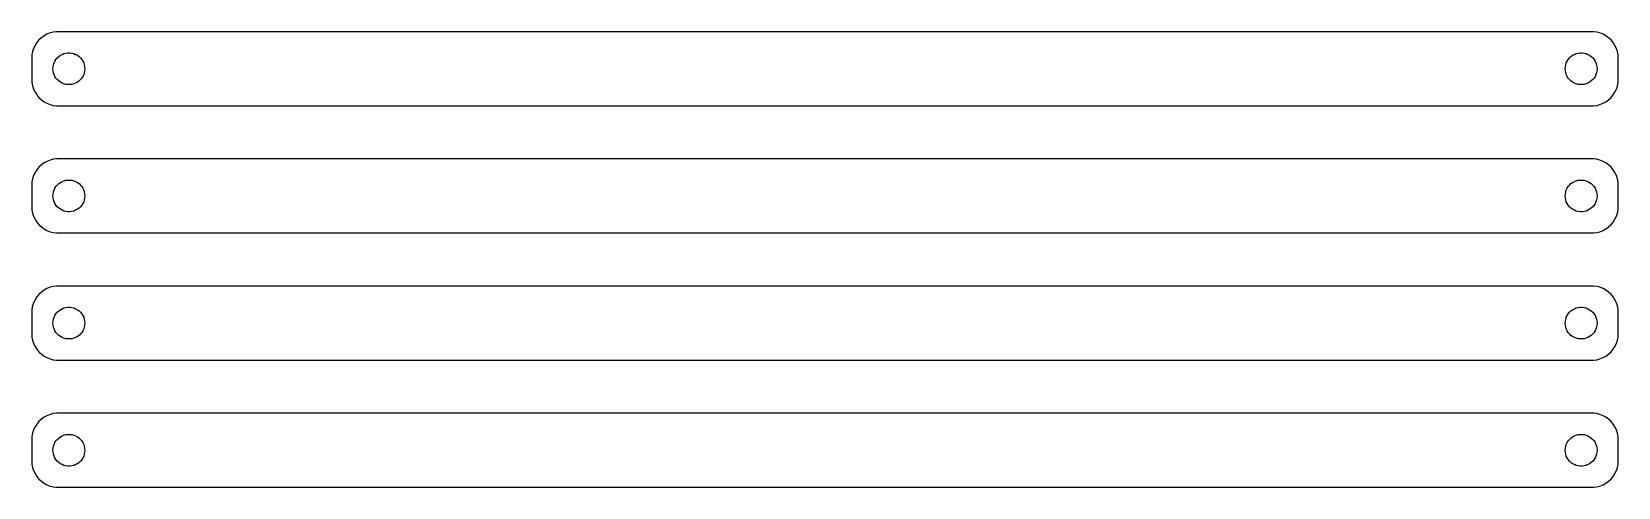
# Model space of a CAD drawing. Header units: metres. Extents: x -150 to 150, y 65 to 151.
import ezdxf

# ---------------------------------------------------------------- set-up
doc = ezdxf.new("R2010")
doc.units = ezdxf.units.M

msp = doc.modelspace()

# ---------------------------------------------------------------- linework, layer by layer
for p, q in [((-147.687, 149.853), (-148.145, 149.423)), ((-147.179, 150.222), (-147.687, 149.853)), ((-146.629, 150.524), (-147.179, 150.222)), ((-146.045, 150.755), (-146.629, 150.524)), ((-145.437, 150.911), (-146.045, 150.755)), ((-144.814, 150.99), (-145.437, 150.911)), ((144.814, 150.99), (-144.814, 150.99)), ((145.437, 150.911), (144.814, 150.99)), ((146.045, 150.755), (145.437, 150.911)), ((146.629, 150.524), (146.045, 150.755)), ((147.179, 150.222), (146.629, 150.524)), ((147.687, 149.853), (147.179, 150.222)), ((148.145, 149.423), (147.687, 149.853)), ((-149.461, 146.627), (-149.5, 146)), ((-149.343, 147.243), (-149.461, 146.627)), ((-149.149, 147.841), (-149.343, 147.243)), ((-148.882, 148.409), (-149.149, 147.841)), ((-148.545, 148.939), (-148.882, 148.409)), ((-148.145, 149.423), (-148.545, 148.939)), ((-144.412, 146.312), (-144.107, 146.533)), ((-144.107, 146.533), (-143.777, 146.714)), ((-143.777, 146.714), (-143.427, 146.853)), ((-143.427, 146.853), (-143.062, 146.947)), ((-143.062, 146.947), (-142.688, 146.994)), ((-142.688, 146.994), (-142.312, 146.994)), ((-142.312, 146.994), (-141.938, 146.947)), ((-141.938, 146.947), (-141.573, 146.853)), ((-141.573, 146.853), (-141.223, 146.714)), ((-141.223, 146.714), (-140.893, 146.533)), ((-140.893, 146.533), (-140.588, 146.312)), ((140.588, 146.312), (140.893, 146.533)), ((140.893, 146.533), (141.223, 146.714)), ((141.223, 146.714), (141.573, 146.853)), ((141.573, 146.853), (141.938, 146.947)), ((141.938, 146.947), (142.312, 146.994)), ((142.312, 146.994), (142.688, 146.994)), ((142.688, 146.994), (143.062, 146.947)), ((143.062, 146.947), (143.427, 146.853)), ((143.427, 146.853), (143.777, 146.714)), ((143.777, 146.714), (144.107, 146.533)), ((144.107, 146.533), (144.412, 146.312)), ((148.545, 148.939), (148.145, 149.423)), ((148.882, 148.409), (148.545, 148.939)), ((149.149, 147.841), (148.882, 148.409)), ((149.343, 147.243), (149.149, 147.841)), ((149.461, 146.627), (149.343, 147.243)), ((149.5, 146), (149.461, 146.627)), ((-149.5, 146), (-149.5, 142)), ((-145.5, 144), (-145.476, 144.376)), ((-145.476, 143.624), (-145.5, 144)), ((-145.476, 144.376), (-145.406, 144.746)), ((-145.406, 143.254), (-145.476, 143.624)), ((-145.406, 144.746), (-145.289, 145.104)), ((-145.289, 145.104), (-145.129, 145.445)), ((-145.129, 145.445), (-144.927, 145.763)), ((-144.927, 145.763), (-144.687, 146.054)), ((-144.687, 146.054), (-144.412, 146.312)), ((-140.588, 146.312), (-140.313, 146.054)), ((-140.313, 146.054), (-140.073, 145.763)), ((-140.073, 145.763), (-139.871, 145.445)), ((-139.871, 145.445), (-139.711, 145.104)), ((-139.711, 145.104), (-139.594, 144.746)), ((-139.594, 144.746), (-139.524, 144.376)), ((-139.524, 143.624), (-139.594, 143.254)), ((-139.524, 144.376), (-139.5, 144)), ((-139.5, 144), (-139.524, 143.624)), ((139.5, 144), (139.524, 144.376)), ((139.524, 143.624), (139.5, 144)), ((139.524, 144.376), (139.594, 144.746)), ((139.594, 143.254), (139.524, 143.624)), ((139.594, 144.746), (139.711, 145.104)), ((139.711, 145.104), (139.871, 145.445)), ((139.871, 145.445), (140.073, 145.763)), ((140.073, 145.763), (140.313, 146.054)), ((140.313, 146.054), (140.588, 146.312)), ((144.412, 146.312), (144.687, 146.054)), ((144.687, 146.054), (144.927, 145.763)), ((144.927, 145.763), (145.129, 145.445)), ((145.129, 145.445), (145.289, 145.104)), ((145.289, 145.104), (145.406, 144.746)), ((145.406, 144.746), (145.476, 144.376)), ((145.476, 143.624), (145.406, 143.254)), ((145.476, 144.376), (145.5, 144)), ((145.5, 144), (145.476, 143.624)), ((149.5, 142), (149.5, 146)), ((-149.5, 142), (-149.461, 141.373)), ((-149.461, 141.373), (-149.343, 140.757)), ((-149.343, 140.757), (-149.149, 140.159)), ((-145.289, 142.896), (-145.406, 143.254)), ((-145.129, 142.555), (-145.289, 142.896)), ((-144.927, 142.237), (-145.129, 142.555)), ((-144.687, 141.946), (-144.927, 142.237)), ((-144.412, 141.688), (-144.687, 141.946)), ((-144.107, 141.467), (-144.412, 141.688)), ((-143.777, 141.286), (-144.107, 141.467)), ((-143.427, 141.147), (-143.777, 141.286)), ((-143.062, 141.053), (-143.427, 141.147)), ((-142.688, 141.006), (-143.062, 141.053)), ((-142.312, 141.006), (-142.688, 141.006)), ((-141.938, 141.053), (-142.312, 141.006)), ((-141.573, 141.147), (-141.938, 141.053)), ((-141.223, 141.286), (-141.573, 141.147)), ((-140.893, 141.467), (-141.223, 141.286)), ((-140.588, 141.688), (-140.893, 141.467)), ((-140.313, 141.946), (-140.588, 141.688)), ((-140.073, 142.237), (-140.313, 141.946)), ((-139.871, 142.555), (-140.073, 142.237)), ((-139.711, 142.896), (-139.871, 142.555)), ((-139.594, 143.254), (-139.711, 142.896)), ((139.711, 142.896), (139.594, 143.254)), ((139.871, 142.555), (139.711, 142.896)), ((140.073, 142.237), (139.871, 142.555)), ((140.313, 141.946), (140.073, 142.237)), ((140.588, 141.688), (140.313, 141.946)), ((140.893, 141.467), (140.588, 141.688)), ((141.223, 141.286), (140.893, 141.467)), ((141.573, 141.147), (141.223, 141.286)), ((141.938, 141.053), (141.573, 141.147)), ((142.312, 141.006), (141.938, 141.053)), ((142.688, 141.006), (142.312, 141.006)), ((143.062, 141.053), (142.688, 141.006)), ((143.427, 141.147), (143.062, 141.053)), ((143.777, 141.286), (143.427, 141.147)), ((144.107, 141.467), (143.777, 141.286)), ((144.412, 141.688), (144.107, 141.467)), ((144.687, 141.946), (144.412, 141.688)), ((144.927, 142.237), (144.687, 141.946)), ((145.129, 142.555), (144.927, 142.237)), ((145.289, 142.896), (145.129, 142.555)), ((145.406, 143.254), (145.289, 142.896)), ((149.149, 140.159), (149.343, 140.757)), ((149.343, 140.757), (149.461, 141.373)), ((149.461, 141.373), (149.5, 142)), ((-149.149, 140.159), (-148.882, 139.591)), ((-148.882, 139.591), (-148.545, 139.061)), ((-148.545, 139.061), (-148.145, 138.577)), ((-148.145, 138.577), (-147.687, 138.147)), ((-147.687, 138.147), (-147.179, 137.778)), ((-147.179, 137.778), (-146.629, 137.476)), ((146.629, 137.476), (147.179, 137.778)), ((147.179, 137.778), (147.687, 138.147)), ((147.687, 138.147), (148.145, 138.577)), ((148.145, 138.577), (148.545, 139.061)), ((148.545, 139.061), (148.882, 139.591)), ((148.882, 139.591), (149.149, 140.159)), ((-146.629, 137.476), (-146.045, 137.245)), ((-146.045, 137.245), (-145.437, 137.089)), ((-145.437, 137.089), (-144.814, 137.01)), ((-144.814, 137.01), (144.814, 137.01)), ((144.814, 137.01), (145.437, 137.089)), ((145.437, 137.089), (146.045, 137.245)), ((146.045, 137.245), (146.629, 137.476)), ((-147.687, 125.853), (-148.145, 125.423)), ((-147.179, 126.222), (-147.687, 125.853)), ((-146.629, 126.524), (-147.179, 126.222)), ((-146.045, 126.755), (-146.629, 126.524)), ((-145.437, 126.911), (-146.045, 126.755)), ((-144.814, 126.99), (-145.437, 126.911)), ((144.814, 126.99), (-144.814, 126.99)), ((145.437, 126.911), (144.814, 126.99)), ((146.045, 126.755), (145.437, 126.911)), ((146.629, 126.524), (146.045, 126.755)), ((147.179, 126.222), (146.629, 126.524)), ((147.687, 125.853), (147.179, 126.222)), ((148.145, 125.423), (147.687, 125.853)), ((-149.461, 122.627), (-149.5, 122)), ((-149.343, 123.243), (-149.461, 122.627)), ((-149.149, 123.841), (-149.343, 123.243)), ((-148.882, 124.409), (-149.149, 123.841)), ((-148.545, 124.939), (-148.882, 124.409)), ((-148.145, 125.423), (-148.545, 124.939)), ((-144.107, 122.533), (-143.777, 122.714)), ((-143.777, 122.714), (-143.427, 122.853)), ((-143.427, 122.853), (-143.062, 122.947)), ((-143.062, 122.947), (-142.688, 122.994)), ((-142.688, 122.994), (-142.312, 122.994)), ((-142.312, 122.994), (-141.938, 122.947)), ((-141.938, 122.947), (-141.573, 122.853)), ((-141.573, 122.853), (-141.223, 122.714)), ((-141.223, 122.714), (-140.893, 122.533)), ((140.893, 122.533), (141.223, 122.714)), ((141.223, 122.714), (141.573, 122.853)), ((141.573, 122.853), (141.938, 122.947)), ((141.938, 122.947), (142.312, 122.994)), ((142.312, 122.994), (142.688, 122.994)), ((142.688, 122.994), (143.062, 122.947)), ((143.062, 122.947), (143.427, 122.853)), ((143.427, 122.853), (143.777, 122.714)), ((143.777, 122.714), (144.107, 122.533)), ((148.545, 124.939), (148.145, 125.423)), ((148.882, 124.409), (148.545, 124.939)), ((149.149, 123.841), (148.882, 124.409)), ((149.343, 123.243), (149.149, 123.841)), ((149.461, 122.627), (149.343, 123.243)), ((149.5, 122), (149.461, 122.627)), ((-149.5, 122), (-149.5, 118)), ((-145.5, 120), (-145.476, 120.376)), ((-145.476, 119.624), (-145.5, 120)), ((-145.476, 120.376), (-145.406, 120.746)), ((-145.406, 119.254), (-145.476, 119.624)), ((-145.406, 120.746), (-145.289, 121.104)), ((-145.289, 121.104), (-145.129, 121.445)), ((-145.129, 121.445), (-144.927, 121.763)), ((-144.927, 121.763), (-144.687, 122.054)), ((-144.687, 122.054), (-144.412, 122.312)), ((-144.412, 122.312), (-144.107, 122.533)), ((-140.893, 122.533), (-140.588, 122.312)), ((-140.588, 122.312), (-140.313, 122.054)), ((-140.313, 122.054), (-140.073, 121.763)), ((-140.073, 121.763), (-139.871, 121.445)), ((-139.871, 121.445), (-139.711, 121.104)), ((-139.711, 121.104), (-139.594, 120.746)), ((-139.594, 120.746), (-139.524, 120.376)), ((-139.524, 119.624), (-139.594, 119.254)), ((-139.524, 120.376), (-139.5, 120)), ((-139.5, 120), (-139.524, 119.624)), ((139.5, 120), (139.524, 120.376)), ((139.524, 119.624), (139.5, 120)), ((139.524, 120.376), (139.594, 120.746)), ((139.594, 119.254), (139.524, 119.624)), ((139.594, 120.746), (139.711, 121.104)), ((139.711, 121.104), (139.871, 121.445)), ((139.871, 121.445), (140.073, 121.763)), ((140.073, 121.763), (140.313, 122.054)), ((140.313, 122.054), (140.588, 122.312)), ((140.588, 122.312), (140.893, 122.533)), ((144.107, 122.533), (144.412, 122.312)), ((144.412, 122.312), (144.687, 122.054)), ((144.687, 122.054), (144.927, 121.763)), ((144.927, 121.763), (145.129, 121.445)), ((145.129, 121.445), (145.289, 121.104)), ((145.289, 121.104), (145.406, 120.746)), ((145.406, 120.746), (145.476, 120.376)), ((145.476, 119.624), (145.406, 119.254)), ((145.476, 120.376), (145.5, 120)), ((145.5, 120), (145.476, 119.624)), ((149.5, 118), (149.5, 122)), ((-149.5, 118), (-149.461, 117.373)), ((-149.461, 117.373), (-149.343, 116.757)), ((-149.343, 116.757), (-149.149, 116.159)), ((-145.289, 118.896), (-145.406, 119.254)), ((-145.129, 118.555), (-145.289, 118.896)), ((-144.927, 118.237), (-145.129, 118.555)), ((-144.687, 117.946), (-144.927, 118.237)), ((-144.412, 117.688), (-144.687, 117.946)), ((-144.107, 117.467), (-144.412, 117.688)), ((-143.777, 117.286), (-144.107, 117.467)), ((-143.427, 117.147), (-143.777, 117.286)), ((-143.062, 117.053), (-143.427, 117.147)), ((-142.688, 117.006), (-143.062, 117.053)), ((-142.312, 117.006), (-142.688, 117.006)), ((-141.938, 117.053), (-142.312, 117.006)), ((-141.573, 117.147), (-141.938, 117.053)), ((-141.223, 117.286), (-141.573, 117.147)), ((-140.893, 117.467), (-141.223, 117.286)), ((-140.588, 117.688), (-140.893, 117.467)), ((-140.313, 117.946), (-140.588, 117.688)), ((-140.073, 118.237), (-140.313, 117.946)), ((-139.871, 118.555), (-140.073, 118.237)), ((-139.711, 118.896), (-139.871, 118.555)), ((-139.594, 119.254), (-139.711, 118.896)), ((139.711, 118.896), (139.594, 119.254)), ((139.871, 118.555), (139.711, 118.896)), ((140.073, 118.237), (139.871, 118.555)), ((140.313, 117.946), (140.073, 118.237)), ((140.588, 117.688), (140.313, 117.946)), ((140.893, 117.467), (140.588, 117.688)), ((141.223, 117.286), (140.893, 117.467)), ((141.573, 117.147), (141.223, 117.286)), ((141.938, 117.053), (141.573, 117.147)), ((142.312, 117.006), (141.938, 117.053)), ((142.688, 117.006), (142.312, 117.006)), ((143.062, 117.053), (142.688, 117.006)), ((143.427, 117.147), (143.062, 117.053)), ((143.777, 117.286), (143.427, 117.147)), ((144.107, 117.467), (143.777, 117.286)), ((144.412, 117.688), (144.107, 117.467)), ((144.687, 117.946), (144.412, 117.688)), ((144.927, 118.237), (144.687, 117.946)), ((145.129, 118.555), (144.927, 118.237)), ((145.289, 118.896), (145.129, 118.555)), ((145.406, 119.254), (145.289, 118.896)), ((149.149, 116.159), (149.343, 116.757)), ((149.343, 116.757), (149.461, 117.373)), ((149.461, 117.373), (149.5, 118)), ((-149.149, 116.159), (-148.882, 115.591)), ((-148.882, 115.591), (-148.545, 115.061)), ((-148.545, 115.061), (-148.145, 114.577)), ((-148.145, 114.577), (-147.687, 114.147)), ((-147.687, 114.147), (-147.179, 113.778)), ((-147.179, 113.778), (-146.629, 113.476)), ((146.629, 113.476), (147.179, 113.778)), ((147.179, 113.778), (147.687, 114.147)), ((147.687, 114.147), (148.145, 114.577)), ((148.145, 114.577), (148.545, 115.061)), ((148.545, 115.061), (148.882, 115.591)), ((148.882, 115.591), (149.149, 116.159)), ((-146.629, 113.476), (-146.045, 113.245)), ((-146.045, 113.245), (-145.437, 113.089)), ((-145.437, 113.089), (-144.814, 113.01)), ((-144.814, 113.01), (144.814, 113.01)), ((144.814, 113.01), (145.437, 113.089)), ((145.437, 113.089), (146.045, 113.245)), ((146.045, 113.245), (146.629, 113.476)), ((-147.687, 101.853), (-148.145, 101.423)), ((-147.179, 102.222), (-147.687, 101.853)), ((-146.629, 102.524), (-147.179, 102.222)), ((-146.045, 102.755), (-146.629, 102.524)), ((-145.437, 102.911), (-146.045, 102.755)), ((-144.814, 102.99), (-145.437, 102.911)), ((144.814, 102.99), (-144.814, 102.99)), ((145.437, 102.911), (144.814, 102.99)), ((146.045, 102.755), (145.437, 102.911)), ((146.629, 102.524), (146.045, 102.755)), ((147.179, 102.222), (146.629, 102.524)), ((147.687, 101.853), (147.179, 102.222)), ((148.145, 101.423), (147.687, 101.853)), ((-149.343, 99.2434), (-149.461, 98.6267)), ((-149.149, 99.8406), (-149.343, 99.2434)), ((-148.882, 100.409), (-149.149, 99.8406)), ((-148.545, 100.939), (-148.882, 100.409)), ((-148.145, 101.423), (-148.545, 100.939)), ((-144.107, 98.533), (-143.777, 98.7145)), ((-143.777, 98.7145), (-143.427, 98.8532)), ((-143.427, 98.8532), (-143.062, 98.9469)), ((-143.062, 98.9469), (-142.688, 98.9941)), ((-142.688, 98.9941), (-142.312, 98.9941)), ((-142.312, 98.9941), (-141.938, 98.9469)), ((-141.938, 98.9469), (-141.573, 98.8532)), ((-141.573, 98.8532), (-141.223, 98.7145)), ((-141.223, 98.7145), (-140.893, 98.533)), ((140.893, 98.533), (141.223, 98.7145)), ((141.223, 98.7145), (141.573, 98.8532)), ((141.573, 98.8532), (141.938, 98.9469)), ((141.938, 98.9469), (142.312, 98.9941)), ((142.312, 98.9941), (142.688, 98.9941)), ((142.688, 98.9941), (143.062, 98.9469)), ((143.062, 98.9469), (143.427, 98.8532)), ((143.427, 98.8532), (143.777, 98.7145)), ((143.777, 98.7145), (144.107, 98.533)), ((148.545, 100.939), (148.145, 101.423)), ((148.882, 100.409), (148.545, 100.939)), ((149.149, 99.8406), (148.882, 100.409)), ((149.343, 99.2434), (149.149, 99.8406)), ((149.461, 98.6267), (149.343, 99.2434)), ((-149.461, 98.6267), (-149.5, 98)), ((-149.5, 98), (-149.5, 94)), ((-145.5, 96), (-145.476, 96.376)), ((-145.476, 95.624), (-145.5, 96)), ((-145.476, 96.376), (-145.406, 96.7461)), ((-145.406, 96.7461), (-145.289, 97.1044)), ((-145.289, 97.1044), (-145.129, 97.4453)), ((-145.129, 97.4453), (-144.927, 97.7634)), ((-144.927, 97.7634), (-144.687, 98.0536)), ((-144.687, 98.0536), (-144.412, 98.3115)), ((-144.412, 98.3115), (-144.107, 98.533)), ((-140.893, 98.533), (-140.588, 98.3115)), ((-140.588, 98.3115), (-140.313, 98.0536)), ((-140.313, 98.0536), (-140.073, 97.7634)), ((-140.073, 97.7634), (-139.871, 97.4453)), ((-139.871, 97.4453), (-139.711, 97.1044)), ((-139.711, 97.1044), (-139.594, 96.7461)), ((-139.594, 96.7461), (-139.524, 96.376)), ((-139.524, 96.376), (-139.5, 96)), ((-139.5, 96), (-139.524, 95.624)), ((139.5, 96), (139.524, 96.376)), ((139.524, 95.624), (139.5, 96)), ((139.524, 96.376), (139.594, 96.7461)), ((139.594, 96.7461), (139.711, 97.1044)), ((139.711, 97.1044), (139.871, 97.4453)), ((139.871, 97.4453), (140.073, 97.7634)), ((140.073, 97.7634), (140.313, 98.0536)), ((140.313, 98.0536), (140.588, 98.3115)), ((140.588, 98.3115), (140.893, 98.533)), ((144.107, 98.533), (144.412, 98.3115)), ((144.412, 98.3115), (144.687, 98.0536)), ((144.687, 98.0536), (144.927, 97.7634)), ((144.927, 97.7634), (145.129, 97.4453)), ((145.129, 97.4453), (145.289, 97.1044)), ((145.289, 97.1044), (145.406, 96.7461)), ((145.406, 96.7461), (145.476, 96.376)), ((145.476, 96.376), (145.5, 96)), ((145.5, 96), (145.476, 95.624)), ((149.5, 98), (149.461, 98.6267)), ((149.5, 94), (149.5, 98)), ((-149.5, 94), (-149.461, 93.3733)), ((-149.461, 93.3733), (-149.343, 92.7566)), ((-149.343, 92.7566), (-149.149, 92.1594)), ((-145.406, 95.2539), (-145.476, 95.624)), ((-145.289, 94.8956), (-145.406, 95.2539)), ((-145.129, 94.5547), (-145.289, 94.8956)), ((-144.927, 94.2366), (-145.129, 94.5547)), ((-144.687, 93.9464), (-144.927, 94.2366)), ((-144.412, 93.6885), (-144.687, 93.9464)), ((-144.107, 93.467), (-144.412, 93.6885)), ((-143.777, 93.2855), (-144.107, 93.467)), ((-143.427, 93.1468), (-143.777, 93.2855)), ((-143.062, 93.0531), (-143.427, 93.1468)), ((-142.688, 93.0059), (-143.062, 93.0531)), ((-142.312, 93.0059), (-142.688, 93.0059)), ((-141.938, 93.0531), (-142.312, 93.0059)), ((-141.573, 93.1468), (-141.938, 93.0531)), ((-141.223, 93.2855), (-141.573, 93.1468)), ((-140.893, 93.467), (-141.223, 93.2855)), ((-140.588, 93.6885), (-140.893, 93.467)), ((-140.313, 93.9464), (-140.588, 93.6885)), ((-140.073, 94.2366), (-140.313, 93.9464)), ((-139.871, 94.5547), (-140.073, 94.2366)), ((-139.711, 94.8956), (-139.871, 94.5547)), ((-139.594, 95.2539), (-139.711, 94.8956)), ((-139.524, 95.624), (-139.594, 95.2539)), ((139.594, 95.2539), (139.524, 95.624)), ((139.711, 94.8956), (139.594, 95.2539)), ((139.871, 94.5547), (139.711, 94.8956)), ((140.073, 94.2366), (139.871, 94.5547)), ((140.313, 93.9464), (140.073, 94.2366)), ((140.588, 93.6885), (140.313, 93.9464)), ((140.893, 93.467), (140.588, 93.6885)), ((141.223, 93.2855), (140.893, 93.467)), ((141.573, 93.1468), (141.223, 93.2855)), ((141.938, 93.0531), (141.573, 93.1468)), ((142.312, 93.0059), (141.938, 93.0531)), ((142.688, 93.0059), (142.312, 93.0059)), ((143.062, 93.0531), (142.688, 93.0059)), ((143.427, 93.1468), (143.062, 93.0531)), ((143.777, 93.2855), (143.427, 93.1468)), ((144.107, 93.467), (143.777, 93.2855)), ((144.412, 93.6885), (144.107, 93.467)), ((144.687, 93.9464), (144.412, 93.6885)), ((144.927, 94.2366), (144.687, 93.9464)), ((145.129, 94.5547), (144.927, 94.2366)), ((145.289, 94.8956), (145.129, 94.5547)), ((145.406, 95.2539), (145.289, 94.8956)), ((145.476, 95.624), (145.406, 95.2539)), ((149.149, 92.1594), (149.343, 92.7566)), ((149.343, 92.7566), (149.461, 93.3733)), ((149.461, 93.3733), (149.5, 94)), ((-149.149, 92.1594), (-148.882, 91.5912)), ((-148.882, 91.5912), (-148.545, 91.0611)), ((-148.545, 91.0611), (-148.145, 90.5773)), ((-148.145, 90.5773), (-147.687, 90.1474)), ((-147.687, 90.1474), (-147.179, 89.7784)), ((-147.179, 89.7784), (-146.629, 89.4759)), ((146.629, 89.4759), (147.179, 89.7784)), ((147.179, 89.7784), (147.687, 90.1474)), ((147.687, 90.1474), (148.145, 90.5773)), ((148.145, 90.5773), (148.545, 91.0611)), ((148.545, 91.0611), (148.882, 91.5912)), ((148.882, 91.5912), (149.149, 92.1594)), ((-146.629, 89.4759), (-146.045, 89.2447)), ((-146.045, 89.2447), (-145.437, 89.0886)), ((-145.437, 89.0886), (-144.814, 89.0099)), ((-144.814, 89.0099), (144.814, 89.0099)), ((144.814, 89.0099), (145.437, 89.0886)), ((145.437, 89.0886), (146.045, 89.2447)), ((146.045, 89.2447), (146.629, 89.4759)), ((-147.687, 77.8526), (-148.145, 77.4227)), ((-147.179, 78.2216), (-147.687, 77.8526)), ((-146.629, 78.5241), (-147.179, 78.2216)), ((-146.045, 78.7553), (-146.629, 78.5241)), ((-145.437, 78.9114), (-146.045, 78.7553)), ((-144.814, 78.9901), (-145.437, 78.9114)), ((144.814, 78.9901), (-144.814, 78.9901)), ((145.437, 78.9114), (144.814, 78.9901)), ((146.045, 78.7553), (145.437, 78.9114)), ((146.629, 78.5241), (146.045, 78.7553)), ((147.179, 78.2216), (146.629, 78.5241)), ((147.687, 77.8526), (147.179, 78.2216)), ((148.145, 77.4227), (147.687, 77.8526)), ((-149.343, 75.2434), (-149.461, 74.6267)), ((-149.149, 75.8406), (-149.343, 75.2434)), ((-148.882, 76.4088), (-149.149, 75.8406)), ((-148.545, 76.9389), (-148.882, 76.4088)), ((-148.145, 77.4227), (-148.545, 76.9389)), ((-143.777, 74.7145), (-143.427, 74.8532)), ((-143.427, 74.8532), (-143.062, 74.9469)), ((-143.062, 74.9469), (-142.688, 74.9941)), ((-142.688, 74.9941), (-142.312, 74.9941)), ((-142.312, 74.9941), (-141.938, 74.9469)), ((-141.938, 74.9469), (-141.573, 74.8532)), ((-141.573, 74.8532), (-141.223, 74.7145)), ((141.223, 74.7145), (141.573, 74.8532)), ((141.573, 74.8532), (141.938, 74.9469)), ((141.938, 74.9469), (142.312, 74.9941)), ((142.312, 74.9941), (142.688, 74.9941)), ((142.688, 74.9941), (143.062, 74.9469)), ((143.062, 74.9469), (143.427, 74.8532)), ((143.427, 74.8532), (143.777, 74.7145)), ((148.545, 76.9389), (148.145, 77.4227)), ((148.882, 76.4088), (148.545, 76.9389)), ((149.149, 75.8406), (148.882, 76.4088)), ((149.343, 75.2434), (149.149, 75.8406)), ((149.461, 74.6267), (149.343, 75.2434)), ((-149.461, 74.6267), (-149.5, 74)), ((-149.5, 74), (-149.5, 70)), ((-145.5, 72), (-145.476, 72.376)), ((-145.476, 71.624), (-145.5, 72)), ((-145.476, 72.376), (-145.406, 72.7461)), ((-145.406, 72.7461), (-145.289, 73.1044)), ((-145.289, 73.1044), (-145.129, 73.4453)), ((-145.129, 73.4453), (-144.927, 73.7634)), ((-144.927, 73.7634), (-144.687, 74.0536)), ((-144.687, 74.0536), (-144.412, 74.3115)), ((-144.412, 74.3115), (-144.107, 74.533)), ((-144.107, 74.533), (-143.777, 74.7145)), ((-141.223, 74.7145), (-140.893, 74.533)), ((-140.893, 74.533), (-140.588, 74.3115)), ((-140.588, 74.3115), (-140.313, 74.0536)), ((-140.313, 74.0536), (-140.073, 73.7634)), ((-140.073, 73.7634), (-139.871, 73.4453)), ((-139.871, 73.4453), (-139.711, 73.1044)), ((-139.711, 73.1044), (-139.594, 72.7461)), ((-139.594, 72.7461), (-139.524, 72.376)), ((-139.524, 72.376), (-139.5, 72)), ((-139.5, 72), (-139.524, 71.624)), ((139.5, 72), (139.524, 72.376)), ((139.524, 71.624), (139.5, 72)), ((139.524, 72.376), (139.594, 72.7461)), ((139.594, 72.7461), (139.711, 73.1044)), ((139.711, 73.1044), (139.871, 73.4453)), ((139.871, 73.4453), (140.073, 73.7634)), ((140.073, 73.7634), (140.313, 74.0536)), ((140.313, 74.0536), (140.588, 74.3115)), ((140.588, 74.3115), (140.893, 74.533)), ((140.893, 74.533), (141.223, 74.7145)), ((143.777, 74.7145), (144.107, 74.533)), ((144.107, 74.533), (144.412, 74.3115)), ((144.412, 74.3115), (144.687, 74.0536)), ((144.687, 74.0536), (144.927, 73.7634)), ((144.927, 73.7634), (145.129, 73.4453)), ((145.129, 73.4453), (145.289, 73.1044)), ((145.289, 73.1044), (145.406, 72.7461)), ((145.406, 72.7461), (145.476, 72.376)), ((145.476, 72.376), (145.5, 72)), ((145.5, 72), (145.476, 71.624)), ((149.5, 74), (149.461, 74.6267)), ((149.5, 70), (149.5, 74)), ((-149.5, 70), (-149.461, 69.3733)), ((-149.461, 69.3733), (-149.343, 68.7566)), ((-145.406, 71.2539), (-145.476, 71.624)), ((-145.289, 70.8956), (-145.406, 71.2539)), ((-145.129, 70.5547), (-145.289, 70.8956)), ((-144.927, 70.2366), (-145.129, 70.5547)), ((-144.687, 69.9464), (-144.927, 70.2366)), ((-144.412, 69.6885), (-144.687, 69.9464)), ((-144.107, 69.467), (-144.412, 69.6885)), ((-143.777, 69.2855), (-144.107, 69.467)), ((-143.427, 69.1468), (-143.777, 69.2855)), ((-143.062, 69.0531), (-143.427, 69.1468)), ((-142.688, 69.0059), (-143.062, 69.0531)), ((-142.312, 69.0059), (-142.688, 69.0059)), ((-141.938, 69.0531), (-142.312, 69.0059)), ((-141.573, 69.1468), (-141.938, 69.0531)), ((-141.223, 69.2855), (-141.573, 69.1468)), ((-140.893, 69.467), (-141.223, 69.2855)), ((-140.588, 69.6885), (-140.893, 69.467)), ((-140.313, 69.9464), (-140.588, 69.6885)), ((-140.073, 70.2366), (-140.313, 69.9464)), ((-139.871, 70.5547), (-140.073, 70.2366)), ((-139.711, 70.8956), (-139.871, 70.5547)), ((-139.594, 71.2539), (-139.711, 70.8956)), ((-139.524, 71.624), (-139.594, 71.2539)), ((139.594, 71.2539), (139.524, 71.624)), ((139.711, 70.8956), (139.594, 71.2539)), ((139.871, 70.5547), (139.711, 70.8956)), ((140.073, 70.2366), (139.871, 70.5547)), ((140.313, 69.9464), (140.073, 70.2366)), ((140.588, 69.6885), (140.313, 69.9464)), ((140.893, 69.467), (140.588, 69.6885)), ((141.223, 69.2855), (140.893, 69.467)), ((141.573, 69.1468), (141.223, 69.2855)), ((141.938, 69.0531), (141.573, 69.1468)), ((142.312, 69.0059), (141.938, 69.0531)), ((142.688, 69.0059), (142.312, 69.0059)), ((143.062, 69.0531), (142.688, 69.0059)), ((143.427, 69.1468), (143.062, 69.0531)), ((143.777, 69.2855), (143.427, 69.1468)), ((144.107, 69.467), (143.777, 69.2855)), ((144.412, 69.6885), (144.107, 69.467)), ((144.687, 69.9464), (144.412, 69.6885)), ((144.927, 70.2366), (144.687, 69.9464)), ((145.129, 70.5547), (144.927, 70.2366)), ((145.289, 70.8956), (145.129, 70.5547)), ((145.406, 71.2539), (145.289, 70.8956)), ((145.476, 71.624), (145.406, 71.2539)), ((149.343, 68.7566), (149.461, 69.3733)), ((149.461, 69.3733), (149.5, 70)), ((-149.343, 68.7566), (-149.149, 68.1594)), ((-149.149, 68.1594), (-148.882, 67.5912)), ((-148.882, 67.5912), (-148.545, 67.0611)), ((-148.545, 67.0611), (-148.145, 66.5773)), ((-148.145, 66.5773), (-147.687, 66.1474)), ((-147.687, 66.1474), (-147.179, 65.7784)), ((147.179, 65.7784), (147.687, 66.1474)), ((147.687, 66.1474), (148.145, 66.5773)), ((148.145, 66.5773), (148.545, 67.0611)), ((148.545, 67.0611), (148.882, 67.5912)), ((148.882, 67.5912), (149.149, 68.1594)), ((149.149, 68.1594), (149.343, 68.7566)), ((-147.179, 65.7784), (-146.629, 65.4759)), ((-146.629, 65.4759), (-146.045, 65.2447)), ((-146.045, 65.2447), (-145.437, 65.0886)), ((-145.437, 65.0886), (-144.814, 65.0099)), ((-144.814, 65.0099), (144.814, 65.0099)), ((144.814, 65.0099), (145.437, 65.0886)), ((145.437, 65.0886), (146.045, 65.2447)), ((146.045, 65.2447), (146.629, 65.4759)), ((146.629, 65.4759), (147.179, 65.7784))]:
    msp.add_line(p, q)

doc.saveas('drawing.dxf')
